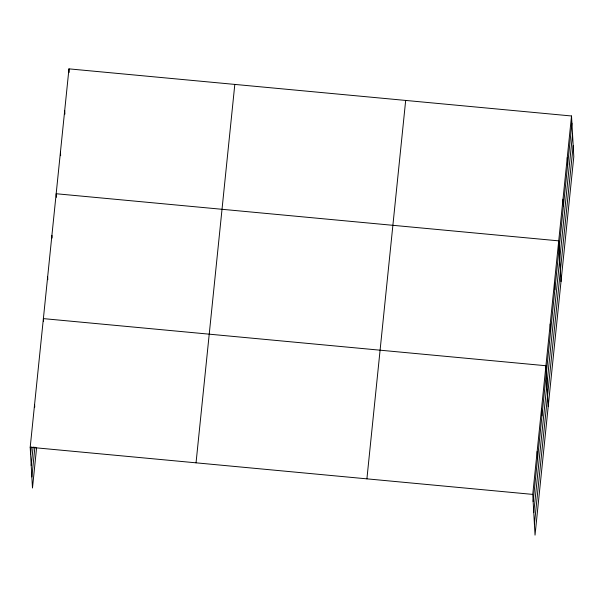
<?xml version="1.0" encoding="UTF-8"?>
<svg xmlns="http://www.w3.org/2000/svg" width="604" height="604" viewBox="0 0 604 604"><rect width="100%" height="100%" fill="white"/><g stroke="black" fill="none" stroke-linecap="round" stroke-linejoin="round"><path stroke-width="0.91" d="M36.587 447.926L32.48 488.017L30.2 447.277L68.969 68.864L571.52 115.983L573.8 156.723L535.031 535.136L532.751 494.397L571.52 115.983M30.6 454.442L31.363 446.983M31.219 465.518L33.129 446.877M31.861 476.934L34.911 447.103M196.043 462.823L234.813 84.417M366.907 478.851L405.677 100.438M533.151 501.569L571.92 123.156M533.77 512.645L572.539 134.231M534.412 524.061L573.181 145.647M30.2 447.277L532.751 494.397M567.254 157.614L567.662 164.779M562.996 199.237L563.396 206.402M561.003 281.6L558.73 240.86L56.172 193.741L56.376 197.319M554.464 282.491L554.865 289.656M550.199 324.114L550.599 331.279M548.213 406.477L545.933 365.737L43.382 318.618L43.533 321.305M541.539 408.629L541.939 415.794M537.145 451.513L537.545 458.678M68.969 68.864L69.173 72.45M64.704 110.487L64.907 114.073M60.438 152.11L60.642 155.696M51.914 235.364L52.065 238.052M47.648 276.987L47.799 279.675M34.594 404.386L34.745 407.073"/></g></svg>
